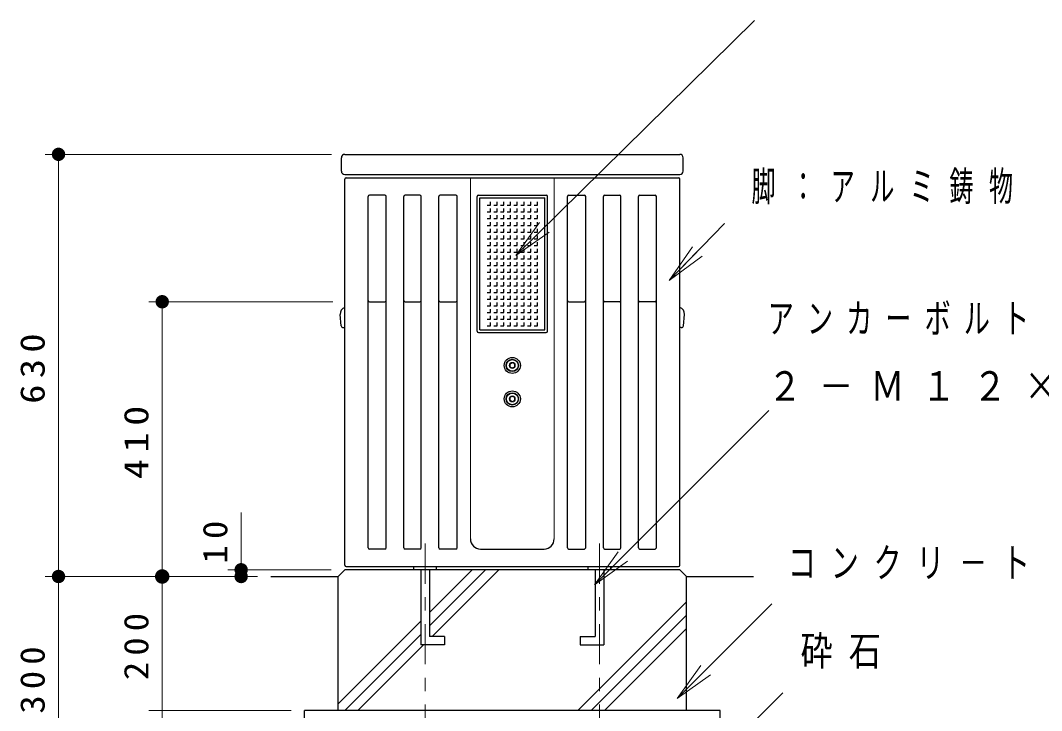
# Model space of a CAD drawing. Units: millimetres on the paper, scale 1:20. Extents: x -365 to 0, y 0 to 257.
# Drawn here: x -118.5 to -42.3, y 97.7 to 149.2 of the extents above; entities that cross this region are included whole.
import ezdxf

# ---------------------------------------------------------------- set-up
doc = ezdxf.new("R2010")
doc.units = ezdxf.units.MM
doc.linetypes.add('USER2', pattern=[6, 3, -1, 1, -1])
doc.layers.add('1_20', color=7, linetype='Continuous', lineweight=25)
doc.styles.add('ＭＳ ゴシック', font='')
doc.styles.get('ＭＳ ゴシック').set_extended_font_data('MS Gothic')

# ---------------------------------------------------------------- blocks, each defined once
blk = doc.blocks.new('open_arrow')
at = {"color": 0, "linetype": 'Continuous', "lineweight": -2}
blk.add_lwpolyline([(7.5, 1.25), (0, 0), (7.5, -1.25)], dxfattribs=at)
blk = doc.blocks.new('filled_dot')
at = {"color": 0, "linetype": 'Continuous', "lineweight": -2, "const_width": 1.25}
blk.add_lwpolyline([(-0.625, 0, 1), (0.625, 0, 1)], format="xyb", close=True, dxfattribs=at)

msp = doc.modelspace()

# ---------------------------------------------------------------- linework, layer by layer
at = {"layer": '1_20', "lineweight": 13}
for p, q in [((-81.555, 131.613), (-63.749, 149.155)), ((-95.284, 139.162), (-116.658, 139.162)), ((-115.658, 107.662), (-115.658, 139.162)), ((-84.934, 137.412), (-84.934, 110.462)), ((-78.684, 137.412), (-78.684, 110.462)), ((-65.99, 134.013), (-70.096, 129.74)), ((-70.096, 129.74), (-68.378, 132.249)), ((-70.096, 129.74), (-68.018, 131.903)), ((-67.657, 131.556), (-70.096, 129.74)), ((-95.184, 128.162), (-108.922, 128.162)), ((-107.922, 107.662), (-107.922, 128.162)), ((-81.976, 123.508), (-81.809, 123.604)), ((-81.976, 123.508), (-81.976, 123.316)), ((-81.809, 123.604), (-81.642, 123.508)), ((-81.642, 123.508), (-81.642, 123.316)), ((-81.976, 123.316), (-81.809, 123.219)), ((-81.809, 123.219), (-81.642, 123.316)), ((-81.976, 121.008), (-81.809, 121.104)), ((-81.976, 121.008), (-81.976, 120.816)), ((-81.976, 120.816), (-81.809, 120.719)), ((-81.809, 121.104), (-81.642, 121.008)), ((-81.809, 120.719), (-81.642, 120.816)), ((-81.642, 121.008), (-81.642, 120.816)), ((-75.686, 107.037), (-62.662, 120.06)), ((-102.035, 107.662), (-102.035, 112.426)), ((-95.309, 108.162), (-103.035, 108.162)), ((-87.992, 103.98), (-83.809, 108.162)), ((-87.992, 104.97), (-84.799, 108.162)), ((-87.786, 103.196), (-82.82, 108.162)), ((-100.809, 107.662), (-116.658, 107.662)), ((-100.809, 107.662), (-116.658, 107.662)), ((-115.658, 92.662), (-115.658, 107.662)), ((-101.011, 107.662), (-108.922, 107.662)), ((-107.922, 97.662), (-107.922, 107.662)), ((-76.915, 97.662), (-68.809, 105.768)), ((-69.509, 98.555), (-62.438, 105.626)), ((-75.925, 97.662), (-68.809, 104.778)), ((-94.809, 98.152), (-88.627, 104.335)), ((-74.935, 97.662), (-68.809, 103.788)), ((-94.309, 97.662), (-88.627, 103.345)), ((-93.32, 97.662), (-88.421, 102.561)), ((-67.139, 93.477), (-61.624, 98.992)), ((-98.309, 97.662), (-108.922, 97.662)), ((-107.922, 84.965), (-107.922, 97.662))]:
    msp.add_line(p, q, dxfattribs=at)
at = {"layer": '1_20'}
for p, q in [((-94.559, 137.912), (-94.559, 138.912)), ((-94.309, 139.162), (-69.309, 139.162)), ((-69.059, 137.912), (-69.059, 138.912)), ((-94.309, 137.662), (-69.309, 137.662)), ((-94.309, 108.512), (-94.309, 137.312)), ((-94.209, 137.412), (-69.409, 137.412)), ((-69.309, 108.512), (-69.309, 137.312)), ((-92.553, 109.812), (-92.553, 136.012)), ((-91.311, 136.112), (-92.453, 136.112)), ((-91.211, 109.812), (-91.211, 136.012)), ((-89.904, 109.812), (-89.904, 136.012)), ((-88.705, 136.112), (-89.804, 136.112)), ((-88.605, 109.812), (-88.605, 136.012)), ((-87.284, 109.812), (-87.284, 136.012)), ((-86.028, 136.112), (-87.184, 136.112)), ((-85.928, 109.812), (-85.928, 136.012)), ((-84.434, 125.962), (-84.434, 136.012)), ((-84.334, 136.112), (-79.284, 136.112)), ((-84.234, 135.912), (-79.384, 135.912)), ((-84.234, 126.062), (-84.234, 135.912)), ((-83.434, 135.362), (-83.434, 135.612)), ((-82.934, 135.362), (-82.934, 135.612)), ((-82.434, 135.362), (-82.434, 135.612)), ((-81.934, 135.362), (-81.934, 135.612)), ((-81.434, 135.362), (-81.434, 135.612)), ((-80.934, 135.362), (-80.934, 135.612)), ((-80.434, 135.362), (-80.434, 135.612)), ((-79.934, 135.362), (-79.934, 135.612)), ((-79.384, 126.062), (-79.384, 135.912)), ((-79.184, 125.962), (-79.184, 136.012)), ((-77.69, 109.812), (-77.69, 136.012)), ((-77.59, 136.112), (-76.434, 136.112)), ((-76.334, 109.812), (-76.334, 136.012)), ((-75.013, 109.812), (-75.013, 136.012)), ((-74.913, 136.112), (-73.814, 136.112)), ((-73.714, 109.812), (-73.714, 136.012)), ((-72.407, 109.812), (-72.407, 136.012)), ((-72.307, 136.112), (-71.165, 136.112)), ((-71.065, 109.812), (-71.065, 136.012)), ((-83.684, 135.362), (-83.434, 135.362)), ((-83.684, 134.862), (-83.434, 134.862)), ((-83.434, 134.862), (-83.434, 135.112)), ((-83.184, 135.362), (-82.934, 135.362)), ((-83.184, 134.862), (-82.934, 134.862)), ((-82.934, 134.862), (-82.934, 135.112)), ((-82.684, 135.362), (-82.434, 135.362)), ((-82.684, 134.862), (-82.434, 134.862)), ((-82.434, 134.862), (-82.434, 135.112)), ((-82.184, 135.362), (-81.934, 135.362)), ((-82.184, 134.862), (-81.934, 134.862)), ((-81.934, 134.862), (-81.934, 135.112)), ((-81.684, 135.362), (-81.434, 135.362)), ((-81.684, 134.862), (-81.434, 134.862)), ((-81.434, 134.862), (-81.434, 135.112)), ((-81.184, 135.362), (-80.934, 135.362)), ((-81.184, 134.862), (-80.934, 134.862)), ((-80.934, 134.862), (-80.934, 135.112)), ((-80.684, 135.362), (-80.434, 135.362)), ((-80.684, 134.862), (-80.434, 134.862)), ((-80.434, 134.862), (-80.434, 135.112)), ((-80.184, 135.362), (-79.934, 135.362)), ((-80.184, 134.862), (-79.934, 134.862)), ((-79.934, 134.862), (-79.934, 135.112)), ((-83.684, 134.362), (-83.434, 134.362)), ((-83.434, 134.362), (-83.434, 134.612)), ((-83.434, 133.862), (-83.434, 134.112)), ((-83.184, 134.362), (-82.934, 134.362)), ((-82.934, 134.362), (-82.934, 134.612)), ((-82.934, 133.862), (-82.934, 134.112)), ((-82.684, 134.362), (-82.434, 134.362)), ((-82.434, 134.362), (-82.434, 134.612)), ((-82.434, 133.862), (-82.434, 134.112)), ((-82.184, 134.362), (-81.934, 134.362)), ((-81.934, 134.362), (-81.934, 134.612)), ((-81.934, 133.862), (-81.934, 134.112)), ((-81.684, 134.362), (-81.434, 134.362)), ((-81.434, 134.362), (-81.434, 134.612)), ((-81.434, 133.862), (-81.434, 134.112)), ((-81.184, 134.362), (-80.934, 134.362)), ((-80.934, 134.362), (-80.934, 134.612)), ((-80.934, 133.862), (-80.934, 134.112)), ((-80.684, 134.362), (-80.434, 134.362)), ((-80.434, 134.362), (-80.434, 134.612)), ((-80.434, 133.862), (-80.434, 134.112)), ((-80.184, 134.362), (-79.934, 134.362)), ((-79.934, 134.362), (-79.934, 134.612)), ((-79.934, 133.862), (-79.934, 134.112)), ((-83.684, 133.862), (-83.434, 133.862)), ((-83.684, 133.362), (-83.434, 133.362)), ((-83.434, 133.362), (-83.434, 133.612)), ((-83.184, 133.862), (-82.934, 133.862)), ((-83.184, 133.362), (-82.934, 133.362)), ((-82.934, 133.362), (-82.934, 133.612)), ((-82.684, 133.862), (-82.434, 133.862)), ((-82.684, 133.362), (-82.434, 133.362)), ((-82.434, 133.362), (-82.434, 133.612)), ((-82.184, 133.862), (-81.934, 133.862)), ((-82.184, 133.362), (-81.934, 133.362)), ((-81.934, 133.362), (-81.934, 133.612)), ((-81.684, 133.862), (-81.434, 133.862)), ((-81.684, 133.362), (-81.434, 133.362)), ((-81.434, 133.362), (-81.434, 133.612)), ((-81.184, 133.862), (-80.934, 133.862)), ((-81.184, 133.362), (-80.934, 133.362)), ((-80.934, 133.362), (-80.934, 133.612)), ((-80.684, 133.862), (-80.434, 133.862)), ((-80.684, 133.362), (-80.434, 133.362)), ((-80.434, 133.362), (-80.434, 133.612)), ((-80.184, 133.862), (-79.934, 133.862)), ((-80.184, 133.362), (-79.934, 133.362)), ((-79.934, 133.362), (-79.934, 133.612)), ((-83.684, 132.862), (-83.434, 132.862)), ((-83.434, 132.862), (-83.434, 133.112)), ((-83.434, 132.362), (-83.434, 132.612)), ((-83.184, 132.862), (-82.934, 132.862)), ((-82.934, 132.862), (-82.934, 133.112)), ((-82.934, 132.362), (-82.934, 132.612)), ((-82.684, 132.862), (-82.434, 132.862)), ((-82.434, 132.862), (-82.434, 133.112)), ((-82.434, 132.362), (-82.434, 132.612)), ((-82.184, 132.862), (-81.934, 132.862)), ((-81.934, 132.862), (-81.934, 133.112)), ((-81.934, 132.362), (-81.934, 132.612)), ((-81.684, 132.862), (-81.434, 132.862)), ((-81.434, 132.862), (-81.434, 133.112)), ((-81.434, 132.362), (-81.434, 132.612)), ((-81.184, 132.862), (-80.934, 132.862)), ((-80.934, 132.862), (-80.934, 133.112)), ((-80.934, 132.362), (-80.934, 132.612)), ((-80.684, 132.862), (-80.434, 132.862)), ((-80.434, 132.862), (-80.434, 133.112)), ((-80.434, 132.362), (-80.434, 132.612)), ((-80.184, 132.862), (-79.934, 132.862)), ((-79.934, 132.862), (-79.934, 133.112)), ((-79.934, 132.362), (-79.934, 132.612)), ((-83.684, 132.362), (-83.434, 132.362)), ((-83.684, 131.862), (-83.434, 131.862)), ((-83.434, 131.862), (-83.434, 132.112)), ((-83.184, 132.362), (-82.934, 132.362)), ((-83.184, 131.862), (-82.934, 131.862)), ((-82.934, 131.862), (-82.934, 132.112)), ((-82.684, 132.362), (-82.434, 132.362)), ((-82.684, 131.862), (-82.434, 131.862)), ((-82.434, 131.862), (-82.434, 132.112)), ((-82.184, 132.362), (-81.934, 132.362)), ((-82.184, 131.862), (-81.934, 131.862)), ((-81.934, 131.862), (-81.934, 132.112)), ((-81.684, 132.362), (-81.434, 132.362)), ((-81.684, 131.862), (-81.434, 131.862)), ((-81.434, 131.862), (-81.434, 132.112)), ((-81.184, 132.362), (-80.934, 132.362)), ((-81.184, 131.862), (-80.934, 131.862)), ((-80.934, 131.862), (-80.934, 132.112)), ((-80.684, 132.362), (-80.434, 132.362)), ((-80.684, 131.862), (-80.434, 131.862)), ((-80.434, 131.862), (-80.434, 132.112)), ((-80.184, 132.362), (-79.934, 132.362)), ((-80.184, 131.862), (-79.934, 131.862)), ((-79.934, 131.862), (-79.934, 132.112)), ((-83.684, 131.362), (-83.434, 131.362)), ((-83.434, 131.362), (-83.434, 131.612)), ((-83.434, 130.862), (-83.434, 131.112)), ((-83.184, 131.362), (-82.934, 131.362)), ((-82.934, 131.362), (-82.934, 131.612)), ((-82.934, 130.862), (-82.934, 131.112)), ((-82.684, 131.362), (-82.434, 131.362)), ((-82.434, 131.362), (-82.434, 131.612)), ((-82.434, 130.862), (-82.434, 131.112)), ((-82.184, 131.362), (-81.934, 131.362)), ((-81.934, 131.362), (-81.934, 131.612)), ((-81.934, 130.862), (-81.934, 131.112)), ((-81.684, 131.362), (-81.434, 131.362)), ((-81.434, 131.362), (-81.434, 131.612)), ((-81.434, 130.862), (-81.434, 131.112)), ((-81.184, 131.362), (-80.934, 131.362)), ((-80.934, 131.362), (-80.934, 131.612)), ((-80.934, 130.862), (-80.934, 131.112)), ((-80.684, 131.362), (-80.434, 131.362)), ((-80.434, 131.362), (-80.434, 131.612)), ((-80.434, 130.862), (-80.434, 131.112)), ((-80.184, 131.362), (-79.934, 131.362)), ((-79.934, 131.362), (-79.934, 131.612)), ((-79.934, 130.862), (-79.934, 131.112)), ((-83.684, 130.862), (-83.434, 130.862)), ((-83.684, 130.362), (-83.434, 130.362)), ((-83.434, 130.362), (-83.434, 130.612)), ((-83.184, 130.862), (-82.934, 130.862)), ((-83.184, 130.362), (-82.934, 130.362)), ((-82.934, 130.362), (-82.934, 130.612)), ((-82.684, 130.862), (-82.434, 130.862)), ((-82.684, 130.362), (-82.434, 130.362)), ((-82.434, 130.362), (-82.434, 130.612)), ((-82.184, 130.862), (-81.934, 130.862)), ((-82.184, 130.362), (-81.934, 130.362)), ((-81.934, 130.362), (-81.934, 130.612)), ((-81.684, 130.862), (-81.434, 130.862)), ((-81.684, 130.362), (-81.434, 130.362)), ((-81.434, 130.362), (-81.434, 130.612)), ((-81.184, 130.862), (-80.934, 130.862)), ((-81.184, 130.362), (-80.934, 130.362)), ((-80.934, 130.362), (-80.934, 130.612)), ((-80.684, 130.862), (-80.434, 130.862)), ((-80.684, 130.362), (-80.434, 130.362)), ((-80.434, 130.362), (-80.434, 130.612)), ((-80.184, 130.862), (-79.934, 130.862)), ((-80.184, 130.362), (-79.934, 130.362)), ((-79.934, 130.362), (-79.934, 130.612)), ((-83.684, 129.862), (-83.434, 129.862)), ((-83.434, 129.862), (-83.434, 130.112)), ((-83.434, 129.362), (-83.434, 129.612)), ((-83.184, 129.862), (-82.934, 129.862)), ((-82.934, 129.862), (-82.934, 130.112)), ((-82.934, 129.362), (-82.934, 129.612)), ((-82.684, 129.862), (-82.434, 129.862)), ((-82.434, 129.862), (-82.434, 130.112)), ((-82.434, 129.362), (-82.434, 129.612)), ((-82.184, 129.862), (-81.934, 129.862)), ((-81.934, 129.862), (-81.934, 130.112)), ((-81.934, 129.362), (-81.934, 129.612)), ((-81.684, 129.862), (-81.434, 129.862)), ((-81.434, 129.862), (-81.434, 130.112)), ((-81.434, 129.362), (-81.434, 129.612)), ((-81.184, 129.862), (-80.934, 129.862)), ((-80.934, 129.862), (-80.934, 130.112)), ((-80.934, 129.362), (-80.934, 129.612)), ((-80.684, 129.862), (-80.434, 129.862)), ((-80.434, 129.862), (-80.434, 130.112)), ((-80.434, 129.362), (-80.434, 129.612)), ((-80.184, 129.862), (-79.934, 129.862)), ((-79.934, 129.862), (-79.934, 130.112)), ((-79.934, 129.362), (-79.934, 129.612)), ((-83.684, 129.362), (-83.434, 129.362)), ((-83.684, 128.862), (-83.434, 128.862)), ((-83.434, 128.862), (-83.434, 129.112)), ((-83.184, 129.362), (-82.934, 129.362)), ((-83.184, 128.862), (-82.934, 128.862)), ((-82.934, 128.862), (-82.934, 129.112)), ((-82.684, 129.362), (-82.434, 129.362)), ((-82.684, 128.862), (-82.434, 128.862)), ((-82.434, 128.862), (-82.434, 129.112)), ((-82.184, 129.362), (-81.934, 129.362)), ((-82.184, 128.862), (-81.934, 128.862)), ((-81.934, 128.862), (-81.934, 129.112)), ((-81.684, 129.362), (-81.434, 129.362)), ((-81.684, 128.862), (-81.434, 128.862)), ((-81.434, 128.862), (-81.434, 129.112)), ((-81.184, 129.362), (-80.934, 129.362)), ((-81.184, 128.862), (-80.934, 128.862)), ((-80.934, 128.862), (-80.934, 129.112)), ((-80.684, 129.362), (-80.434, 129.362)), ((-80.684, 128.862), (-80.434, 128.862)), ((-80.434, 128.862), (-80.434, 129.112)), ((-80.184, 129.362), (-79.934, 129.362)), ((-80.184, 128.862), (-79.934, 128.862)), ((-79.934, 128.862), (-79.934, 129.112)), ((-92.453, 128.162), (-91.311, 128.162)), ((-89.804, 128.162), (-88.705, 128.162)), ((-87.184, 128.162), (-86.028, 128.162)), ((-83.684, 128.362), (-83.434, 128.362)), ((-83.434, 128.362), (-83.434, 128.612)), ((-83.434, 127.862), (-83.434, 128.112)), ((-83.184, 128.362), (-82.934, 128.362)), ((-82.934, 128.362), (-82.934, 128.612)), ((-82.934, 127.862), (-82.934, 128.112)), ((-82.684, 128.362), (-82.434, 128.362)), ((-82.434, 128.362), (-82.434, 128.612)), ((-82.434, 127.862), (-82.434, 128.112)), ((-82.184, 128.362), (-81.934, 128.362)), ((-81.934, 128.362), (-81.934, 128.612)), ((-81.934, 127.862), (-81.934, 128.112)), ((-81.684, 128.362), (-81.434, 128.362)), ((-81.434, 128.362), (-81.434, 128.612)), ((-81.434, 127.862), (-81.434, 128.112)), ((-81.184, 128.362), (-80.934, 128.362)), ((-80.934, 128.362), (-80.934, 128.612)), ((-80.934, 127.862), (-80.934, 128.112)), ((-80.684, 128.362), (-80.434, 128.362)), ((-80.434, 128.362), (-80.434, 128.612)), ((-80.434, 127.862), (-80.434, 128.112)), ((-80.184, 128.362), (-79.934, 128.362)), ((-79.934, 128.362), (-79.934, 128.612)), ((-79.934, 127.862), (-79.934, 128.112)), ((-77.59, 128.162), (-76.434, 128.162)), ((-73.814, 128.162), (-74.913, 128.162)), ((-71.165, 128.162), (-72.307, 128.162)), ((-94.575, 126.368), (-94.649, 127.215)), ((-83.684, 127.862), (-83.434, 127.862)), ((-83.684, 127.362), (-83.434, 127.362)), ((-83.434, 127.362), (-83.434, 127.612)), ((-83.184, 127.862), (-82.934, 127.862)), ((-83.184, 127.362), (-82.934, 127.362)), ((-82.934, 127.362), (-82.934, 127.612)), ((-82.684, 127.862), (-82.434, 127.862)), ((-82.684, 127.362), (-82.434, 127.362)), ((-82.434, 127.362), (-82.434, 127.612)), ((-82.184, 127.862), (-81.934, 127.862)), ((-82.184, 127.362), (-81.934, 127.362)), ((-81.934, 127.362), (-81.934, 127.612)), ((-81.684, 127.862), (-81.434, 127.862)), ((-81.684, 127.362), (-81.434, 127.362)), ((-81.434, 127.362), (-81.434, 127.612)), ((-81.184, 127.862), (-80.934, 127.862)), ((-81.184, 127.362), (-80.934, 127.362)), ((-80.934, 127.362), (-80.934, 127.612)), ((-80.684, 127.862), (-80.434, 127.862)), ((-80.684, 127.362), (-80.434, 127.362)), ((-80.434, 127.362), (-80.434, 127.612)), ((-80.184, 127.862), (-79.934, 127.862)), ((-80.184, 127.362), (-79.934, 127.362)), ((-79.934, 127.362), (-79.934, 127.612)), ((-69.043, 126.368), (-68.969, 127.215)), ((-83.684, 126.862), (-83.434, 126.862)), ((-83.434, 126.862), (-83.434, 127.112)), ((-83.434, 126.362), (-83.434, 126.612)), ((-83.184, 126.862), (-82.934, 126.862)), ((-82.934, 126.862), (-82.934, 127.112)), ((-82.934, 126.362), (-82.934, 126.612)), ((-82.684, 126.862), (-82.434, 126.862)), ((-82.434, 126.862), (-82.434, 127.112)), ((-82.434, 126.362), (-82.434, 126.612)), ((-82.184, 126.862), (-81.934, 126.862)), ((-81.934, 126.862), (-81.934, 127.112)), ((-81.934, 126.362), (-81.934, 126.612)), ((-81.684, 126.862), (-81.434, 126.862)), ((-81.434, 126.862), (-81.434, 127.112)), ((-81.434, 126.362), (-81.434, 126.612)), ((-81.184, 126.862), (-80.934, 126.862)), ((-80.934, 126.862), (-80.934, 127.112)), ((-80.934, 126.362), (-80.934, 126.612)), ((-80.684, 126.862), (-80.434, 126.862)), ((-80.434, 126.862), (-80.434, 127.112)), ((-80.434, 126.362), (-80.434, 126.612)), ((-80.184, 126.862), (-79.934, 126.862)), ((-79.934, 126.862), (-79.934, 127.112)), ((-79.934, 126.362), (-79.934, 126.612)), ((-94.413, 126.232), (-94.309, 126.241)), ((-84.334, 125.862), (-79.284, 125.862)), ((-84.234, 126.062), (-79.384, 126.062)), ((-83.684, 126.362), (-83.434, 126.362)), ((-83.184, 126.362), (-82.934, 126.362)), ((-82.684, 126.362), (-82.434, 126.362)), ((-82.184, 126.362), (-81.934, 126.362)), ((-81.684, 126.362), (-81.434, 126.362)), ((-81.184, 126.362), (-80.934, 126.362)), ((-80.684, 126.362), (-80.434, 126.362)), ((-80.184, 126.362), (-79.934, 126.362)), ((-69.205, 126.232), (-69.309, 126.241)), ((-91.311, 109.712), (-92.453, 109.712)), ((-88.705, 109.712), (-89.804, 109.712)), ((-86.028, 109.712), (-87.184, 109.712)), ((-84.184, 109.712), (-79.434, 109.712)), ((-77.59, 109.712), (-76.434, 109.712)), ((-74.913, 109.712), (-73.814, 109.712)), ((-72.307, 109.712), (-71.165, 109.712)), ((-94.809, 107.662), (-94.309, 108.162)), ((-69.309, 108.162), (-94.309, 108.162)), ((-94.209, 108.412), (-69.409, 108.412)), ((-89.149, 108.162), (-89.149, 108.412)), ((-88.627, 108.162), (-88.627, 102.561)), ((-87.992, 108.162), (-87.992, 103.196)), ((-87.469, 108.162), (-87.469, 108.412)), ((-76.149, 108.162), (-76.149, 108.412)), ((-75.627, 108.162), (-75.627, 103.196)), ((-74.992, 108.162), (-74.992, 102.561)), ((-74.469, 108.162), (-74.469, 108.412)), ((-69.309, 108.162), (-68.809, 107.662)), ((-99.809, 107.662), (-94.809, 107.662)), ((-94.809, 97.662), (-94.809, 107.662)), ((-68.809, 107.662), (-63.809, 107.662)), ((-68.809, 97.662), (-68.809, 107.662)), ((-86.877, 103.196), (-87.992, 103.196)), ((-86.877, 103.196), (-86.877, 102.561)), ((-76.742, 103.196), (-75.627, 103.196)), ((-76.742, 103.196), (-76.742, 102.561)), ((-86.877, 102.561), (-88.627, 102.561)), ((-76.742, 102.561), (-74.992, 102.561)), ((-66.309, 97.662), (-97.309, 97.662)), ((-97.309, 92.662), (-97.309, 97.662)), ((-66.309, 92.662), (-66.309, 97.662))]:
    msp.add_line(p, q, dxfattribs=at)
at = {"layer": '1_20', "linetype": 'USER2', "lineweight": 13}
for p, q in [((-88.309, 110.112), (-88.309, 89.662)), ((-75.309, 110.112), (-75.309, 89.662))]:
    msp.add_line(p, q, dxfattribs=at)
at = {"layer": '1_20'}
for centre, radius in [((-81.809, 123.412), 0.6), ((-81.809, 123.412), 0.458), ((-81.809, 123.412), 0.438), ((-81.809, 120.912), 0.6), ((-81.809, 120.912), 0.458), ((-81.809, 120.912), 0.438)]:
    msp.add_circle(centre, radius, dxfattribs=at)
at = {"layer": '1_20', "lineweight": 13}
for centre in [(-81.809, 123.412), (-81.809, 120.912)]:
    msp.add_circle(centre, 0.224, dxfattribs=at)
at = {"layer": '1_20'}
for centre, radius, start, end in [((-94.309, 138.912), 0.25, 90, 180), ((-69.309, 138.912), 0.25, 0, 90), ((-94.309, 137.912), 0.25, 180, 270), ((-69.309, 137.912), 0.25, 270, 0), ((-94.209, 137.312), 0.1, 90, 180), ((-69.409, 137.312), 0.1, 0, 90), ((-92.453, 136.012), 0.1, 90, 180), ((-91.311, 136.012), 0.1, 0, 90), ((-89.804, 136.012), 0.1, 90, 180), ((-88.705, 136.012), 0.1, 0, 90), ((-87.184, 136.012), 0.1, 90, 180), ((-86.028, 136.012), 0.1, 0, 90), ((-84.334, 136.012), 0.1, 90, 180), ((-79.284, 136.012), 0.1, 0, 90), ((-77.59, 136.012), 0.1, 90, 180), ((-76.434, 136.012), 0.1, 0, 90), ((-74.913, 136.012), 0.1, 90, 180), ((-73.814, 136.012), 0.1, 0, 90), ((-72.307, 136.012), 0.1, 90, 180), ((-71.165, 136.012), 0.1, 0, 90), ((-92.453, 128.262), 0.1, 180, 270), ((-91.311, 128.262), 0.1, 270, 0), ((-89.804, 128.262), 0.1, 180, 270), ((-88.705, 128.262), 0.1, 270, 0), ((-87.184, 128.262), 0.1, 180, 270), ((-86.028, 128.262), 0.1, 270, 0), ((-77.59, 128.262), 0.1, 180, 270), ((-76.434, 128.262), 0.1, 270, 0), ((-74.913, 128.262), 0.1, 180, 270), ((-73.814, 128.262), 0.1, 270, 0), ((-72.307, 128.262), 0.1, 180, 270), ((-71.165, 128.262), 0.1, 270, 0), ((-94.151, 127.259), 0.5, 108.41187, 185), ((-69.467, 127.259), 0.5, 355, 71.58812), ((-94.426, 126.381), 0.15, 185, 275), ((-84.334, 125.962), 0.1, 180, 270), ((-79.284, 125.962), 0.1, 270, 0), ((-69.192, 126.381), 0.15, 265, 355), ((-84.184, 110.462), 0.75, 180, 270), ((-79.434, 110.462), 0.75, 270, 0), ((-92.453, 109.812), 0.1, 180, 270), ((-91.311, 109.812), 0.1, 270, 0), ((-89.804, 109.812), 0.1, 180, 270), ((-88.705, 109.812), 0.1, 270, 0), ((-87.184, 109.812), 0.1, 180, 270), ((-86.028, 109.812), 0.1, 270, 0), ((-77.59, 109.812), 0.1, 180, 270), ((-76.434, 109.812), 0.1, 270, 0), ((-74.913, 109.812), 0.1, 180, 270), ((-73.814, 109.812), 0.1, 270, 0), ((-72.307, 109.812), 0.1, 180, 270), ((-71.165, 109.812), 0.1, 270, 0), ((-94.209, 108.512), 0.1, 180, 270), ((-69.409, 108.512), 0.1, 270, 0)]:
    msp.add_arc(centre, radius, start, end, dxfattribs=at)

# ---------------------------------------------------------------- block references
at = {"layer": '1_20', "lineweight": 13}
for name, p, xscale, yscale, rotation in [('filled_dot', (-115.658, 139.162), 0.4, 0.4, 270), ('open_arrow', (-81.555, 131.613), 0.4, 0.4, 44.6), ('open_arrow', (-65.99, 134.013), 0.001, 0.001, 226.1), ('filled_dot', (-107.922, 128.162), 0.4, 0.4, 270), ('open_arrow', (-75.686, 107.037), 0.4, 0.4, 45), ('filled_dot', (-115.658, 107.662), 0.4, 0.4, 90), ('filled_dot', (-115.658, 107.662), 0.4, 0.4, 270), ('filled_dot', (-107.922, 107.662), 0.431, 0.431, 270), ('filled_dot', (-107.922, 107.662), 0.4, 0.4, 90), ('filled_dot', (-102.035, 108.162), 0.4, 0.4, 270), ('filled_dot', (-102.035, 107.662), 0.4, 0.4, 90), ('open_arrow', (-69.509, 98.555), 0.4, 0.4, 45)]:
    msp.add_blockref(name, p, dxfattribs=dict(at, xscale=xscale, yscale=yscale, rotation=rotation))

# ---------------------------------------------------------------- texts
at = {"layer": '1_20', "char_height": 2.199, "attachment_point": 4, "style": 'ＭＳ ゴシック'}
for s, insert in [('\\T1.64;\\W0.6;脚：アルミ鋳物', (-63.965, 136.663)), ('\\T1.5;\\W0.65;アンカーボルト', (-62.755, 126.86)), ('\\T1.5;\\W0.85;２－Ｍ１２×150L', (-62.755, 121.86)), ('\\T1.52;\\W0.7;\\~コンクリ－ト', (-62.842, 108.626)), ('\\T1.5;\\W0.8;\\~砕石', (-62.108, 101.992))]:
    msp.add_mtext(s, dxfattribs=dict(at, insert=insert))
at = {"layer": '1_20', "char_height": 1.833, "attachment_point": 8, "rotation": 90, "style": 'ＭＳ ゴシック'}
for s, insert in [('\\T1.33;\\W1.15;630', (-116.658, 123.412)), ('\\T1.33;\\W1.2;410', (-108.922, 117.912)), ('\\T1.34;\\W1.1;10', (-103.035, 110.457)), ('\\T1.33;\\W1.1;200', (-108.922, 102.662)), ('\\T1.33;\\W1.1;300', (-116.658, 100.162))]:
    msp.add_mtext(s, dxfattribs=dict(at, insert=insert))

doc.saveas('drawing.dxf')
